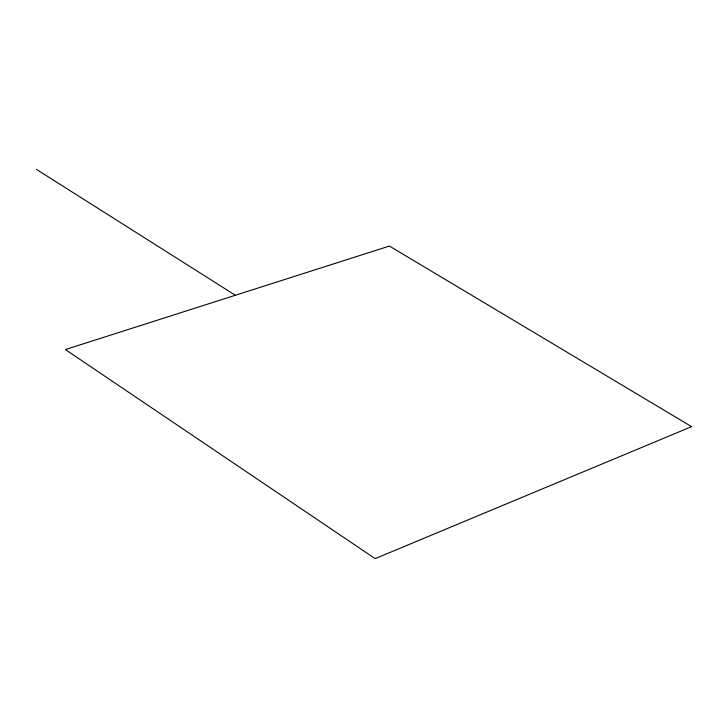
<?xml version="1.0" encoding="UTF-8"?>
<svg xmlns="http://www.w3.org/2000/svg" width="728" height="728" viewBox="0 0 728 728"><rect width="100%" height="100%" fill="white"/><g stroke="black" fill="none" stroke-linecap="round" stroke-linejoin="round"><path stroke-width="1.09" d="M36.4 169.36L235.353 295.268M691.6 426.654L375.138 558.64L65.383 349.558L389.416 246.064L691.6 426.654"/></g></svg>
